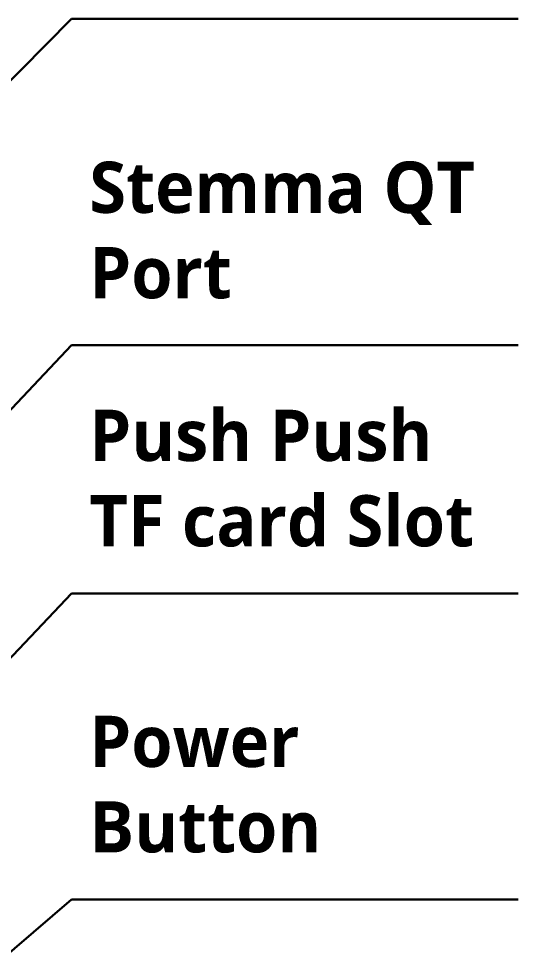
# Model space of a CAD drawing. Header units: millimetres. Extents: x 318 to 879, y 422 to 911.
# Drawn here: x 815.9 to 865, y 697.6 to 790 of the extents above; entities that cross this region are included whole.
import ezdxf

# ---------------------------------------------------------------- set-up
doc = ezdxf.new("R2010")
doc.units = ezdxf.units.MM

msp = doc.modelspace()

# ---------------------------------------------------------------- linework, layer by layer
at = {"color": 7, "lineweight": 30, "true_color": 0xffffff}
for p, q in [((787.541, 756.047), (821.073, 790)), ((821.073, 790), (865.005, 790)), ((782.692, 717.271), (821.073, 757.882)), ((821.073, 757.882), (865.005, 757.882)), ((800.883, 712.117), (821.073, 733.481)), ((821.073, 733.481), (865.005, 733.481)), ((787.748, 674.649), (821.073, 703.376)), ((821.073, 703.376), (865.005, 703.376))]:
    msp.add_line(p, q, dxfattribs=at)

# ---------------------------------------------------------------- texts
at = {"color": 7, "lineweight": 30, "true_color": 0xffffff, "char_height": 5.04, "width": 89.51006, "attachment_point": 1}
for s, insert in [('{\\fMicrosoft YaHei|b1|i0|c134|p34;Stemma QT\\PPort}', (822.833, 775.944)), ('{\\fMicrosoft YaHei|b1|i0|c134|p34;Push Push\\PTF card Slot}', (822.833, 751.542)), ('{\\fMicrosoft YaHei|b1|i0|c134|p34;Power\\PButton}', (822.833, 721.438))]:
    msp.add_mtext(s, dxfattribs=dict(at, insert=insert))

doc.saveas('drawing.dxf')
